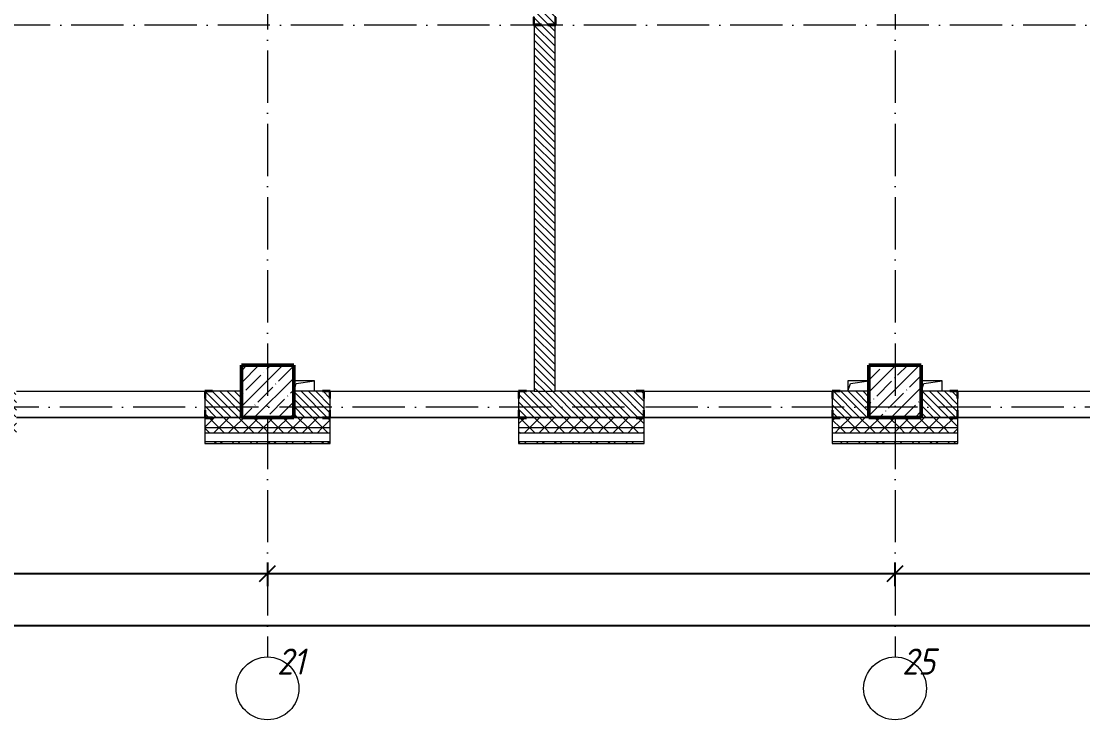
# Model space of a CAD drawing. Header units: millimetres. Extents: x -401725 to 250493, y 305116 to 802890.
# Drawn here: x 172280 to 182430, y 375834 to 382511 of the extents above; entities that cross this region are included whole.
import ezdxf

# ---------------------------------------------------------------- set-up
doc = ezdxf.new("R2010")
doc.units = ezdxf.units.MM
doc.linetypes.add('50_200_ШТРИХ_1Т_ш5_п1_п1_', pattern=[700, 500, -100, 0, -100])
for name, color, linetype, lineweight in [('A-____-____-DIMS', 7, 'Continuous', 9), ('A-GENM-____-MCUT', 7, 'Continuous', 25), ('A-GENM-____-OTLN', 7, 'Continuous', 9), ('A-GENM-____-OTLN-1', 7, 'Continuous', 25), ('A-WALL-____-MCUT', 7, 'Continuous', 13), ('A-WALL-____-MCUT-1', 7, 'Continuous', 9), ('A-WALL-____-OTLN', 7, 'Continuous', 9), ('A-WALL-____-PATT-1', 7, 'Continuous', 9), ('A-WALL-FNSH-MCUT-1', 7, 'Continuous', 9), ('S-COLS-____-MCUT', 7, 'Continuous', 50), ('S-COLS-____-OTLN', 7, 'Continuous', 9), ('S-GRID-____-IDEN', 7, 'Continuous', 9), ('S-GRID-____-OTLN-1', 7, '50_200_ШТРИХ_1Т_ш5_п1_п1_', 9)]:
    doc.layers.add(name, color=color, linetype=linetype, lineweight=lineweight)
doc.styles.add('ISOCPEUR_I', font='isocpeui.ttf', dxfattribs={"width": 0.9, "height": 2.5})
doc.styles.add('ISOCPEUR_I_9', font='isocpeui.ttf', dxfattribs={"width": 0.9, "height": 250})
doc.dimstyles.new('ISO-2_5_0_9К_БОЛЬШОЙ_ОСИ', dxfattribs={"dimscale": 304.8, "dimtxt": 248.995294, "dimasz": 0.492126, "dimexe": 0.393701, "dimexo": 0, "dimgap": 0, "dimtad": 1, "dimdec": 0, "dimzin": 0, "dimdsep": 46, "dimtxsty": 'ISOCPEUR_I', "dimblk1": 'OBLIQUE', "dimblk2": 'OBLIQUE', "dimsah": 1, "dimcen": 0.09, "dimdle": 0.393701, "dimazin": 0, "dimtfac": 1, "dimtdec": 4, "dimtix": 1, "dimtmove": 0, "dimatfit": 3, "dimfxl": 1, "dimtvp": 1, "dimtolj": 1, "dimtzin": 0, "dimarcsym": 2})
pattern_1 = [(135, (144685.44, 323542.244), (-35.35534, -35.35534), [])]
pattern_2 = [(45, (144685.44, 323542.24), (-70.71068, 70.71068), []), (135, (144685.44, 323542.24), (-70.71068, -70.71068), [])]

# ---------------------------------------------------------------- blocks, each defined once
blk = doc.blocks.new('BSC_Колонна _Прямоугольная - 500х500-V14-АР1_План отверстий 3 этажа в осях 1-64_Ю-ЯЯ')
at = {"layer": 'S-COLS-____-OTLN'}
h = blk.add_hatch(dxfattribs=at)
h.set_pattern_fill('FP_21', color=256, style=0, pattern_type=2)
h.set_pattern_definition([(45, (-35950, -55431.04), (-114.04925, 114.04925), []), (45, (-35835.95, -55431.04), (-114.04925, 114.04925), [201.613, -40.323, 3.353, -36.97])])
h.paths.add_polyline_path([(-250, -250), (250, -250), (250, 250), (-250, 250), (-250, 178)], flags=0)
at = {"layer": 'S-COLS-____-MCUT'}
for p, q in [((250, 250), (-250, 250)), ((-250, 250), (-250, -250)), ((250, -250), (250, 250)), ((-250, -250), (250, -250))]:
    blk.add_line(p, q, dxfattribs=at)
blk = doc.blocks.new('BSC_Колонна _Прямоугольная - 500х500-V48-АР1_План отверстий 3 этажа в осях 1-64_Ю-ЯЯ')
at = {"layer": 'S-COLS-____-OTLN'}
h = blk.add_hatch(dxfattribs=at)
h.set_pattern_fill('FP_56', color=256, style=0, pattern_type=2)
h.set_pattern_definition([(45, (-29950, -55431.04), (-114.04925, 114.04925), []), (45, (-29835.95, -55431.04), (-114.04925, 114.04925), [201.613, -40.323, 3.353, -36.97])])
h.paths.add_polyline_path([(-250, -250), (250, -250), (250, 250), (-250, 250)], flags=0)
at = {"layer": 'S-COLS-____-MCUT'}
for p, q in [((250, 250), (-250, 250)), ((-250, 250), (-250, -250)), ((250, -250), (250, 250)), ((-250, -250), (250, -250))]:
    blk.add_line(p, q, dxfattribs=at)
blk = doc.blocks.new('Фахверк_СКБ_Уголок - 250_2700-27497298-АР1_План отверстий 3 этажа в осях 1-64_Ю-ЯЯ')
at = {"layer": 'A-GENM-____-MCUT'}
for p, q in [((200, 181), (125, 181)), ((125, 181), (125, 106)), ((125, 106), (131, 106)), ((131, 106), (131, 175)), ((131, 175), (200, 175)), ((200, 175), (200, 181)), ((131, -6), (125, -6)), ((125, -6), (125, -81)), ((125, -81), (200, -81)), ((131, -75), (131, -6)), ((200, -75), (131, -75)), ((200, -81), (200, -75))]:
    blk.add_line(p, q, dxfattribs=at)
blk = doc.blocks.new('Фахверк_СКБ_Уголок - 200_3960-28339211-АР1_План отверстий 3 этажа в осях 1-64_Ю-ЯЯ')
at = {"layer": 'A-GENM-____-MCUT'}
for p, q in [((125, 156), (50, 156)), ((50, 156), (50, 150)), ((50, 150), (119, 150)), ((119, 150), (119, 81)), ((125, 81), (125, 156)), ((119, 81), (125, 81)), ((125, 19), (119, 19)), ((119, 19), (119, -50)), ((125, -56), (125, 19)), ((119, -50), (50, -50)), ((50, -50), (50, -56)), ((50, -56), (125, -56))]:
    blk.add_line(p, q, dxfattribs=at)
blk = doc.blocks.new('AR_Отверстие прямоугольное _в плите_ - AR_Отверстие прямоугольное _в плите_-V178-АР1_План отверстий 3 этажа в осях 1-64_Ю-ЯЯ')
at = {"layer": 'A-GENM-____-OTLN'}
for p, q in [((100, 50), (-100, 50)), ((-100, -50), (-75, 25)), ((-75, 25), (100, 50)), ((100, -50), (100, 50))]:
    blk.add_line(p, q, dxfattribs=at)
blk = doc.blocks.new('AR_Отверстие прямоугольное _в плите_ - AR_Отверстие прямоугольное _в плите_-V185-АР1_План отверстий 3 этажа в осях 1-64_Ю-ЯЯ')
at = {"layer": 'A-GENM-____-OTLN'}
for p, q in [((100, 50), (-100, 50)), ((-100, 50), (-100, -50)), ((-100, -50), (-75, 25)), ((-75, 25), (100, 50))]:
    blk.add_line(p, q, dxfattribs=at)
blk = doc.blocks.new('Ось сетки - Круг_Ø6_00__ISO-2_5_0_9K_-25732049-АР1_План отверстий 3 этажа в осях 1-64_Ю-ЯЯ')
at = {"layer": 'S-GRID-____-IDEN'}
blk.add_circle((0, 0), 3, dxfattribs=at)
blk = doc.blocks.new('_Oblique')
at = {"color": 0, "linetype": 'ByBlock', "lineweight": -2}
blk.add_line((-0.5, -0.5), (0.5, 0.5), dxfattribs=at)
blk = doc.blocks.new('*D9744')
at = {"layer": 'A-____-____-DIMS', "color": 0, "lineweight": -2, "transparency": 16777216}
for p, q in [((171635, 377337), (171635, 377111)), ((174635, 377337), (174635, 377111)), ((171515, 377231), (174755, 377231))]:
    blk.add_line(p, q, dxfattribs=at)
at = {"layer": 'Defpoints', "color": 0, "transparency": 16777216}
for p in [(171635, 377337), (174635, 377337), (174635, 377231)]:
    blk.add_point(p, dxfattribs=at)
at = {"layer": 'A-____-____-DIMS', "color": 0, "lineweight": -2, "transparency": 16777216, "xscale": 150, "yscale": 150, "zscale": 150, "rotation": 180}
blk.add_blockref('_Oblique', (171635, 377231), dxfattribs=at)
at = {"layer": 'A-____-____-DIMS', "color": 0, "lineweight": -2, "transparency": 16777216, "xscale": 150, "yscale": 150, "zscale": 150}
blk.add_blockref('_Oblique', (174635, 377231), dxfattribs=at)
at = {"layer": 'A-____-____-DIMS', "color": 0, "transparency": 16777216, "insert": (173135, 377232), "char_height": 2.5, "width": 758.48, "attachment_point": 5, "style": 'ISOCPEUR_I'}
blk.add_mtext('\\A1;3000', dxfattribs=at)
blk = doc.blocks.new('*D9745')
at = {"layer": 'A-____-____-DIMS', "color": 0, "lineweight": -2, "transparency": 16777216}
for p, q in [((174635, 377337), (174635, 377111)), ((180635, 377337), (180635, 377111)), ((174515, 377231), (180755, 377231))]:
    blk.add_line(p, q, dxfattribs=at)
at = {"layer": 'Defpoints', "color": 0, "transparency": 16777216}
for p in [(174635, 377337), (180635, 377337), (180635, 377231)]:
    blk.add_point(p, dxfattribs=at)
at = {"layer": 'A-____-____-DIMS', "color": 0, "lineweight": -2, "transparency": 16777216, "xscale": 150, "yscale": 150, "zscale": 150, "rotation": 180}
blk.add_blockref('_Oblique', (174635, 377231), dxfattribs=at)
at = {"layer": 'A-____-____-DIMS', "color": 0, "lineweight": -2, "transparency": 16777216, "xscale": 150, "yscale": 150, "zscale": 150}
blk.add_blockref('_Oblique', (180635, 377231), dxfattribs=at)
at = {"layer": 'A-____-____-DIMS', "color": 0, "transparency": 16777216, "insert": (177635, 377232), "char_height": 2.5, "width": 758.48, "attachment_point": 5, "style": 'ISOCPEUR_I'}
blk.add_mtext('\\A1;6000', dxfattribs=at)
blk = doc.blocks.new('*D9746')
at = {"layer": 'A-____-____-DIMS', "color": 0, "lineweight": -2, "transparency": 16777216}
for p, q in [((180635, 377337), (180635, 377111)), ((183635, 377337), (183635, 377111)), ((180515, 377231), (183755, 377231))]:
    blk.add_line(p, q, dxfattribs=at)
at = {"layer": 'Defpoints', "color": 0, "transparency": 16777216}
for p in [(180635, 377337), (183635, 377337), (183635, 377231)]:
    blk.add_point(p, dxfattribs=at)
at = {"layer": 'A-____-____-DIMS', "color": 0, "lineweight": -2, "transparency": 16777216, "xscale": 150, "yscale": 150, "zscale": 150, "rotation": 180}
blk.add_blockref('_Oblique', (180635, 377231), dxfattribs=at)
at = {"layer": 'A-____-____-DIMS', "color": 0, "lineweight": -2, "transparency": 16777216, "xscale": 150, "yscale": 150, "zscale": 150}
blk.add_blockref('_Oblique', (183635, 377231), dxfattribs=at)
at = {"layer": 'A-____-____-DIMS', "color": 0, "transparency": 16777216, "insert": (182135, 377232), "char_height": 2.5, "width": 758.48, "attachment_point": 5, "style": 'ISOCPEUR_I'}
blk.add_mtext('\\A1;3000', dxfattribs=at)
blk = doc.blocks.new('*D9695')
at = {"layer": 'A-____-____-DIMS', "color": 0, "lineweight": -2, "transparency": 16777216}
for p, q in [((142335, 376840), (142335, 376614)), ((215735, 376840), (215735, 376614)), ((142215, 376734), (215855, 376734))]:
    blk.add_line(p, q, dxfattribs=at)
at = {"layer": 'Defpoints', "color": 0, "transparency": 16777216}
for p in [(142335, 376840), (215735, 376840), (215735, 376734)]:
    blk.add_point(p, dxfattribs=at)
at = {"layer": 'A-____-____-DIMS', "color": 0, "lineweight": -2, "transparency": 16777216, "xscale": 150, "yscale": 150, "zscale": 150, "rotation": 180}
blk.add_blockref('_Oblique', (142335, 376734), dxfattribs=at)
at = {"layer": 'A-____-____-DIMS', "color": 0, "lineweight": -2, "transparency": 16777216, "xscale": 150, "yscale": 150, "zscale": 150}
blk.add_blockref('_Oblique', (215735, 376734), dxfattribs=at)
at = {"layer": 'A-____-____-DIMS', "color": 0, "transparency": 16777216, "insert": (179035, 376735), "char_height": 2.5, "width": 971.08, "attachment_point": 5, "style": 'ISOCPEUR_I'}
blk.add_mtext('\\A1;73400', dxfattribs=at)

msp = doc.modelspace()

# ---------------------------------------------------------------- hatches: boundary and pattern name
at = {"layer": 'A-WALL-____-PATT-1'}
h = msp.add_hatch(dxfattribs=at)
h.set_pattern_fill('FP_9', color=256, style=0, pattern_type=2)
h.set_pattern_definition(pattern_1)
h.paths.add_polyline_path([(177385.4376, 378973.2863), (177385.4376, 382473.2863), (177316.4376, 382473.2863), (177316.4376, 382479.2863), (177385.4376, 382479.2863), (177385.4376, 386523.2863), (177185.4376, 386523.2863), (177185.4376, 382479.2863), (177254.4376, 382479.2863), (177254.4376, 382473.2863), (177185.4376, 382473.2863), (177185.4376, 378973.2863), (177369.501, 378973.2863)], flags=0)
h = msp.add_hatch(dxfattribs=at)
h.set_pattern_fill('FP_9', color=256, style=0, pattern_type=2)
h.set_pattern_definition(pattern_1)
h.paths.add_polyline_path([(174041.4376, 378723.2863), (174385.4376, 378723.2863), (174385.4376, 378973.2863), (174041.4376, 378973.2863), (174041.4376, 378904.2863), (174035.4376, 378904.2863), (174035.4376, 378792.2863), (174041.4376, 378792.2863)], flags=0)
h.paths.add_polyline_path([(172229.4376, 378723.2863), (172229.4376, 378792.2863), (172235.4376, 378792.2863), (172235.4376, 378904.2863), (172229.4376, 378904.2863), (172229.4376, 378973.2863), (171885.4376, 378973.2863), (171885.4376, 378723.2863), (172160.4376, 378723.2863)], flags=0)
h = msp.add_hatch(dxfattribs=at)
h.set_pattern_fill('FP_9', color=256, style=0, pattern_type=2)
h.set_pattern_definition(pattern_1)
h.paths.add_polyline_path([(178229.4376, 378723.2863), (178229.4376, 378792.2863), (178235.4376, 378792.2863), (178235.4376, 378904.2863), (178229.4376, 378904.2863), (178229.4376, 378973.2863), (177041.4376, 378973.2863), (177041.4376, 378904.2863), (177035.4376, 378904.2863), (177035.4376, 378792.2863), (177041.4376, 378792.2863), (177041.4376, 378723.2863), (178160.4376, 378723.2863)], flags=0)
h.paths.add_polyline_path([(180041.4376, 378723.2863), (180385.4376, 378723.2863), (180385.4376, 378973.2863), (180041.4376, 378973.2863), (180041.4376, 378904.2863), (180035.4376, 378904.2863), (180035.4376, 378792.2863), (180041.4376, 378792.2863)], flags=0)
h.paths.add_polyline_path([(175160.4376, 378723.2863), (175229.4376, 378723.2863), (175229.4376, 378792.2863), (175235.4376, 378792.2863), (175235.4376, 378904.2863), (175229.4376, 378904.2863), (175229.4376, 378973.2863), (174885.4376, 378973.2863), (174885.4376, 378723.2863)], flags=0)
h = msp.add_hatch(dxfattribs=at)
h.set_pattern_fill('FP_9', color=256, style=0, pattern_type=2)
h.set_pattern_definition(pattern_1)
h.paths.add_polyline_path([(183385.4376, 378723.2863), (183385.4376, 378973.2863), (183041.4376, 378973.2863), (183041.4376, 378904.2863), (183035.4376, 378904.2863), (183035.4376, 378792.2863), (183041.4376, 378792.2863), (183041.4376, 378723.2863), (183110.4376, 378723.2863)], flags=0)
h.paths.add_polyline_path([(180904.4296, 378723.2863), (181229.4376, 378723.2863), (181229.4376, 378792.2863), (181235.4376, 378792.2863), (181235.4376, 378904.2863), (181229.4376, 378904.2863), (181229.4376, 378973.2863), (180885.4376, 378973.2863), (180885.4376, 378723.2863)], flags=0)
h = msp.add_hatch(dxfattribs=at)
h.set_pattern_fill('FP_4', color=256, style=0, pattern_type=2)
h.set_pattern_definition(pattern_2)
h.paths.add_polyline_path([(218904.9117, 378623.2863), (218985.4376, 378623.2863), (218985.4376, 378723.2863), (212635.4376, 378723.2863), (212635.4376, 378623.2863), (215369.9832, 378623.2863)], flags=0)
h.paths.add_polyline_path([(208300.126, 378623.2863), (208685.4376, 378623.2863), (208685.4376, 378717.2863), (208610.4376, 378717.2863), (208610.4376, 378723.2863), (207660.4376, 378723.2863), (207660.4376, 378717.2863), (207585.4376, 378717.2863), (207585.4376, 378623.2863), (207935.4376, 378623.2863)], flags=0)
h.paths.add_polyline_path([(210067.5903, 378623.2863), (211635.4376, 378623.2863), (211635.4376, 378723.2863), (209760.4376, 378723.2863), (209760.4376, 378717.2863), (209685.4376, 378717.2863), (209685.4376, 378623.2863)], flags=0)
h.paths.add_polyline_path([(204660.4376, 378623.2863), (205785.4376, 378623.2863), (205785.4376, 378717.2863), (205710.4376, 378717.2863), (205710.4376, 378723.2863), (204660.4376, 378723.2863), (204660.4376, 378717.2863), (204585.4376, 378717.2863), (204585.4376, 378623.2863), (204591.4376, 378623.2863)], flags=0)
h.paths.add_polyline_path([(202785.4376, 378623.2863), (202785.4376, 378717.2863), (202710.4376, 378717.2863), (202710.4376, 378723.2863), (201660.4376, 378723.2863), (201660.4376, 378717.2863), (201585.4376, 378717.2863), (201585.4376, 378623.2863), (202114.001, 378623.2863)], flags=0)
h.paths.add_polyline_path([(198660.4376, 378623.2863), (199785.4376, 378623.2863), (199785.4376, 378717.2863), (199710.4376, 378717.2863), (199710.4376, 378723.2863), (198660.4376, 378723.2863), (198660.4376, 378717.2863), (198585.4376, 378717.2863), (198585.4376, 378623.2863)], flags=0)
h.paths.add_polyline_path([(196710.4376, 378623.2863), (196785.4376, 378623.2863), (196785.4376, 378717.2863), (196710.4376, 378717.2863), (196710.4376, 378723.2863), (195660.4376, 378723.2863), (195660.4376, 378717.2863), (195585.4376, 378717.2863), (195585.4376, 378623.2863), (195927.876, 378623.2863)], flags=0)
h.paths.add_polyline_path([(192935.4376, 378623.2863), (193785.4376, 378623.2863), (193785.4376, 378717.2863), (193710.4376, 378717.2863), (193710.4376, 378723.2863), (192660.4376, 378723.2863), (192660.4376, 378717.2863), (192585.4376, 378717.2863), (192585.4376, 378623.2863), (192660.4376, 378623.2863)], flags=0)
h.paths.add_polyline_path([(190625.4831, 378623.2863), (190785.4376, 378623.2863), (190785.4376, 378717.2863), (190710.4376, 378717.2863), (190710.4376, 378723.2863), (189110.4376, 378723.2863), (189110.4376, 378717.2863), (189035.4376, 378717.2863), (189035.4376, 378623.2863), (189741.751, 378623.2863)], flags=0)
h.paths.add_polyline_path([(187090.5546, 378623.2863), (187235.4376, 378623.2863), (187235.4376, 378717.2863), (187160.4376, 378717.2863), (187160.4376, 378723.2863), (186110.4376, 378723.2863), (186110.4376, 378717.2863), (186035.4376, 378717.2863), (186035.4376, 378623.2863)], flags=0)
h.paths.add_polyline_path([(184235.4376, 378623.2863), (184235.4376, 378717.2863), (184160.4376, 378717.2863), (184160.4376, 378723.2863), (183110.4376, 378723.2863), (183110.4376, 378717.2863), (183035.4376, 378717.2863), (183035.4376, 378623.2863), (183555.626, 378623.2863)], flags=0)
h.paths.add_polyline_path([(180904.4296, 378623.2863), (181235.4376, 378623.2863), (181235.4376, 378717.2863), (181160.4376, 378717.2863), (181160.4376, 378723.2863), (180110.4376, 378723.2863), (180110.4376, 378717.2863), (180035.4376, 378717.2863), (180035.4376, 378623.2863), (180462.5635, 378623.2863)], flags=0)
h.paths.add_polyline_path([(177110.4376, 378623.2863), (178235.4376, 378623.2863), (178235.4376, 378717.2863), (178160.4376, 378717.2863), (178160.4376, 378723.2863), (177110.4376, 378723.2863), (177110.4376, 378717.2863), (177035.4376, 378717.2863), (177035.4376, 378623.2863), (177041.4376, 378623.2863)], flags=0)
h.paths.add_polyline_path([(174035.4376, 378623.2863), (175235.4376, 378623.2863), (175235.4376, 378717.2863), (175160.4376, 378717.2863), (175160.4376, 378723.2863), (174110.4376, 378723.2863), (174110.4376, 378717.2863), (174035.4376, 378717.2863)], flags=0)
h.paths.add_polyline_path([(172235.4376, 378623.2863), (172235.4376, 378717.2863), (172160.4376, 378717.2863), (172160.4376, 378723.2863), (171110.4376, 378723.2863), (171110.4376, 378717.2863), (171035.4376, 378717.2863), (171035.4376, 378623.2863), (172067.1081, 378623.2863)], flags=0)
h.paths.add_polyline_path([(168110.4376, 378623.2863), (169235.4376, 378623.2863), (169235.4376, 378717.2863), (169160.4376, 378717.2863), (169160.4376, 378723.2863), (168110.4376, 378723.2863), (168110.4376, 378717.2863), (168035.4376, 378717.2863), (168035.4376, 378623.2863), (168041.4376, 378623.2863)], flags=0)
h.paths.add_polyline_path([(166235.4376, 378623.2863), (166235.4376, 378717.2863), (166160.4376, 378717.2863), (166160.4376, 378723.2863), (165110.4376, 378723.2863), (165110.4376, 378717.2863), (165035.4376, 378717.2863), (165035.4376, 378623.2863), (166160.4376, 378623.2863)], flags=0)
h.paths.add_polyline_path([(162885.4376, 378623.2863), (163235.4376, 378623.2863), (163235.4376, 378717.2863), (163160.4376, 378717.2863), (163160.4376, 378723.2863), (162110.4376, 378723.2863), (162110.4376, 378717.2863), (162035.4376, 378717.2863), (162035.4376, 378623.2863), (162385.4376, 378623.2863)], flags=0)
h.paths.add_polyline_path([(161035.4376, 378623.2863), (161035.4376, 378717.2863), (160960.4376, 378717.2863), (160960.4376, 378723.2863), (151235.4376, 378723.2863), (151235.4376, 378623.2863), (160578.5903, 378623.2863)], flags=0)
h.paths.add_polyline_path([(150235.4376, 378623.2863), (150235.4376, 378723.2863), (142235.4376, 378723.2863), (142235.4376, 378623.2863), (148206.3402, 378623.2863)], flags=0)
h = msp.add_hatch(dxfattribs=at)
h.set_pattern_fill('FP_4', color=256, style=0, pattern_type=2)
h.set_pattern_definition(pattern_2)
h.paths.add_polyline_path([(218985.4376, 378573.2863), (218985.4376, 378623.2863), (212635.4376, 378623.2863), (212635.4376, 378573.2863), (218904.9117, 378573.2863)], flags=0)
h.paths.add_polyline_path([(211635.4376, 378573.2863), (211635.4376, 378623.2863), (209685.4376, 378623.2863), (209685.4376, 378573.2863), (210067.5903, 378573.2863)], flags=0)
h.paths.add_polyline_path([(205785.4376, 378573.2863), (205785.4376, 378623.2863), (204585.4376, 378623.2863), (204585.4376, 378573.2863), (204765.1974, 378573.2863)], flags=0)
h.paths.add_polyline_path([(208300.126, 378573.2863), (208685.4376, 378573.2863), (208685.4376, 378623.2863), (207585.4376, 378623.2863), (207585.4376, 378573.2863)], flags=0)
h.paths.add_polyline_path([(202114.001, 378573.2863), (202785.4376, 378573.2863), (202785.4376, 378623.2863), (201585.4376, 378623.2863), (201585.4376, 378573.2863)], flags=0)
h.paths.add_polyline_path([(199785.4376, 378573.2863), (199785.4376, 378623.2863), (198585.4376, 378623.2863), (198585.4376, 378573.2863), (199462.8046, 378573.2863)], flags=0)
h.paths.add_polyline_path([(196785.4376, 378573.2863), (196785.4376, 378623.2863), (195585.4376, 378623.2863), (195585.4376, 378573.2863), (195927.876, 378573.2863)], flags=0)
h.paths.add_polyline_path([(193785.4376, 378573.2863), (193785.4376, 378623.2863), (192585.4376, 378623.2863), (192585.4376, 378573.2863), (193276.6796, 378573.2863)], flags=0)
h.paths.add_polyline_path([(190785.4376, 378573.2863), (190785.4376, 378623.2863), (189035.4376, 378623.2863), (189035.4376, 378573.2863), (190625.4831, 378573.2863)], flags=0)
h.paths.add_polyline_path([(187235.4376, 378573.2863), (187235.4376, 378623.2863), (186035.4376, 378623.2863), (186035.4376, 378573.2863), (187090.5546, 378573.2863)], flags=0)
h.paths.add_polyline_path([(184235.4376, 378573.2863), (184235.4376, 378623.2863), (183035.4376, 378623.2863), (183035.4376, 378573.2863), (183555.626, 378573.2863)], flags=0)
h.paths.add_polyline_path([(181235.4376, 378573.2863), (181235.4376, 378623.2863), (180035.4376, 378623.2863), (180035.4376, 378573.2863), (180904.4296, 378573.2863)], flags=0)
h.paths.add_polyline_path([(177035.4376, 378573.2863), (178235.4376, 378573.2863), (178235.4376, 378623.2863), (177035.4376, 378623.2863)], flags=0)
h.paths.add_polyline_path([(174718.3046, 378573.2863), (175235.4376, 378573.2863), (175235.4376, 378623.2863), (174035.4376, 378623.2863), (174035.4376, 378573.2863)], flags=0)
h.paths.add_polyline_path([(172067.1081, 378573.2863), (172235.4376, 378573.2863), (172235.4376, 378623.2863), (171035.4376, 378623.2863), (171035.4376, 378573.2863), (171183.376, 378573.2863)], flags=0)
h.paths.add_polyline_path([(169235.4376, 378573.2863), (169235.4376, 378623.2863), (168035.4376, 378623.2863), (168035.4376, 378573.2863), (168532.1796, 378573.2863)], flags=0)
h.paths.add_polyline_path([(165880.9831, 378573.2863), (166235.4376, 378573.2863), (166235.4376, 378623.2863), (165035.4376, 378623.2863), (165035.4376, 378573.2863)], flags=0)
h.paths.add_polyline_path([(163229.7867, 378573.2863), (163235.4376, 378573.2863), (163235.4376, 378623.2863), (162035.4376, 378623.2863), (162035.4376, 378573.2863), (162346.0545, 378573.2863)], flags=0)
h.paths.add_polyline_path([(160578.5903, 378573.2863), (161035.4376, 378573.2863), (161035.4376, 378623.2863), (151235.4376, 378623.2863), (151235.4376, 378573.2863), (158811.126, 378573.2863)], flags=0)
h.paths.add_polyline_path([(150235.4376, 378573.2863), (150235.4376, 378623.2863), (142135.4376, 378623.2863), (142135.4376, 378573.2863), (148206.3402, 378573.2863)], flags=0)
h = msp.add_hatch(dxfattribs=at)
h.set_pattern_fill('FP_6', color=256, style=0, pattern_type=2)
h.set_pattern_definition([(45, (144685.44, 323542.24), (-85.53659, 85.53659), []), (45, (144742.46, 323542.24), (-85.53659, 85.53659), [])])
h.paths.add_polyline_path([(189741.751, 378473.2863), (189900.4376, 378473.2863), (189900.4376, 378493.2863), (189035.4376, 378493.2863), (189035.4376, 378473.2863)], flags=0)
h.paths.add_polyline_path([(187235.4376, 378473.2863), (187235.4376, 378493.2863), (186035.4376, 378493.2863), (186035.4376, 378473.2863), (187090.5546, 378473.2863)], flags=0)
h.paths.add_polyline_path([(184235.4376, 378473.2863), (184235.4376, 378493.2863), (183035.4376, 378493.2863), (183035.4376, 378473.2863), (183555.626, 378473.2863)], flags=0)
h.paths.add_polyline_path([(181235.4376, 378473.2863), (181235.4376, 378493.2863), (180035.4376, 378493.2863), (180035.4376, 378473.2863), (180904.4296, 378473.2863)], flags=0)
h.paths.add_polyline_path([(178235.4376, 378473.2863), (178235.4376, 378493.2863), (177035.4376, 378493.2863), (177035.4376, 378473.2863), (177369.501, 378473.2863)], flags=0)
h.paths.add_polyline_path([(174718.3046, 378473.2863), (175235.4376, 378473.2863), (175235.4376, 378493.2863), (174035.4376, 378493.2863), (174035.4376, 378473.2863)], flags=0)
h.paths.add_polyline_path([(172067.1081, 378473.2863), (172235.4376, 378473.2863), (172235.4376, 378493.2863), (171035.4376, 378493.2863), (171035.4376, 378473.2863), (171183.376, 378473.2863)], flags=0)
h.paths.add_polyline_path([(168035.4376, 378473.2863), (169235.4376, 378473.2863), (169235.4376, 378493.2863), (168035.4376, 378493.2863)], flags=0)
h.paths.add_polyline_path([(165035.4376, 378473.2863), (166235.4376, 378473.2863), (166235.4376, 378493.2863), (165035.4376, 378493.2863)], flags=0)
h.paths.add_polyline_path([(162035.4376, 378473.2863), (163235.4376, 378473.2863), (163235.4376, 378493.2863), (162035.4376, 378493.2863)], flags=0)
h.paths.add_polyline_path([(161035.4376, 378473.2863), (161035.4376, 378493.2863), (151235.4376, 378493.2863), (151235.4376, 378473.2863), (160578.5903, 378473.2863)], flags=0)
h.paths.add_polyline_path([(150235.4376, 378473.2863), (150235.4376, 378493.2863), (142005.4376, 378493.2863), (142005.4376, 378473.2863), (148206.3402, 378473.2863)], flags=0)

# ---------------------------------------------------------------- linework, layer by layer
at = {"layer": 'A-WALL-____-MCUT'}
for p, q in [((177185.4376, 382473.2863), (177185.4376, 378973.2863)), ((177385.4376, 378973.2863), (177385.4376, 382473.2863)), ((174035.4376, 378904.2863), (174035.4376, 378792.2863)), ((174385.4376, 378973.2863), (174110.4376, 378973.2863)), ((175160.4376, 378973.2863), (174885.4376, 378973.2863)), ((175235.4376, 378792.2863), (175235.4376, 378904.2863)), ((177035.4376, 378904.2863), (177035.4376, 378792.2863)), ((177185.4376, 378973.2863), (177110.4376, 378973.2863)), ((178160.4376, 378973.2863), (177385.4376, 378973.2863)), ((178235.4376, 378792.2863), (178235.4376, 378904.2863)), ((180035.4376, 378904.2863), (180035.4376, 378792.2863)), ((180385.4376, 378973.2863), (180110.4376, 378973.2863)), ((181160.4376, 378973.2863), (180885.4376, 378973.2863)), ((181235.4376, 378792.2863), (181235.4376, 378904.2863)), ((174035.4376, 378717.2863), (174035.4376, 378493.2863)), ((175235.4376, 378493.2863), (175235.4376, 378717.2863)), ((177035.4376, 378717.2863), (177035.4376, 378493.2863)), ((178235.4376, 378493.2863), (178235.4376, 378717.2863)), ((180035.4376, 378717.2863), (180035.4376, 378493.2863)), ((181235.4376, 378493.2863), (181235.4376, 378717.2863)), ((174035.4376, 378493.2863), (175235.4376, 378493.2863)), ((177035.4376, 378493.2863), (178235.4376, 378493.2863)), ((180035.4376, 378493.2863), (181235.4376, 378493.2863))]:
    msp.add_line(p, q, dxfattribs=at)
at = {"layer": 'A-WALL-____-MCUT-1'}
for p, q in [((177185.4376, 378973.2863), (177385.4376, 378973.2863)), ((174385.4376, 378723.2863), (174110.4376, 378723.2863)), ((174110.4376, 378723.2863), (174385.4376, 378723.2863)), ((175160.4376, 378723.2863), (174885.4376, 378723.2863)), ((174885.4376, 378723.2863), (175160.4376, 378723.2863)), ((178160.4376, 378723.2863), (177110.4376, 378723.2863)), ((177110.4376, 378723.2863), (178160.4376, 378723.2863)), ((180385.4376, 378723.2863), (180110.4376, 378723.2863)), ((180110.4376, 378723.2863), (180385.4376, 378723.2863)), ((181160.4376, 378723.2863), (180885.4376, 378723.2863)), ((180885.4376, 378723.2863), (181160.4376, 378723.2863)), ((175235.4376, 378623.2863), (174035.4376, 378623.2863)), ((178235.4376, 378623.2863), (177035.4376, 378623.2863)), ((181235.4376, 378623.2863), (180035.4376, 378623.2863)), ((175235.4376, 378573.2863), (174035.4376, 378573.2863)), ((178235.4376, 378573.2863), (177035.4376, 378573.2863)), ((181235.4376, 378573.2863), (180035.4376, 378573.2863))]:
    msp.add_line(p, q, dxfattribs=at)
at = {"layer": 'A-WALL-____-OTLN'}
for p, q in [((172235.4376, 378973.2863), (174035.4376, 378973.2863)), ((175235.4376, 378973.2863), (177035.4376, 378973.2863)), ((178235.4376, 378973.2863), (180035.4376, 378973.2863)), ((181235.4376, 378973.2863), (183035.4376, 378973.2863)), ((172235.4376, 378723.2863), (174035.4376, 378723.2863)), ((174035.4376, 378723.2863), (172235.4376, 378723.2863)), ((175235.4376, 378723.2863), (177035.4376, 378723.2863)), ((177035.4376, 378723.2863), (175235.4376, 378723.2863)), ((178235.4376, 378723.2863), (180035.4376, 378723.2863)), ((180035.4376, 378723.2863), (178235.4376, 378723.2863)), ((181235.4376, 378723.2863), (183035.4376, 378723.2863)), ((183035.4376, 378723.2863), (181235.4376, 378723.2863))]:
    msp.add_line(p, q, dxfattribs=at)
at = {"layer": 'A-WALL-FNSH-MCUT-1'}
for p, q in [((174035.4376, 378493.2863), (174035.4376, 378473.2863)), ((174035.4376, 378473.2863), (175235.4376, 378473.2863)), ((175235.4376, 378473.2863), (175235.4376, 378493.2863)), ((177035.4376, 378493.2863), (177035.4376, 378493.2863)), ((177035.4376, 378493.2863), (177035.4376, 378473.2863)), ((177035.4376, 378473.2863), (178235.4376, 378473.2863)), ((178235.4376, 378473.2863), (178235.4376, 378493.2863)), ((180035.4376, 378493.2863), (180035.4376, 378493.2863)), ((180035.4376, 378493.2863), (180035.4376, 378473.2863)), ((180035.4376, 378473.2863), (181235.4376, 378473.2863)), ((181235.4376, 378473.2863), (181235.4376, 378493.2863))]:
    msp.add_line(p, q, dxfattribs=at)
at = {"layer": 'S-GRID-____-OTLN-1'}
for p, q in [((174635.4376, 414435.0957), (174635.4376, 376433.8321)), ((180635.4376, 414435.0957), (180635.4376, 376433.8321)), ((220165.4781, 382473.2863), (140016.6674, 382473.2863)), ((248759.8442, 378823.2863), (140016.6674, 378823.2863))]:
    msp.add_line(p, q, dxfattribs=at)

# ---------------------------------------------------------------- block references
at = {"layer": 'A-GENM-____-OTLN'}
for name, p in [('AR_Отверстие прямоугольное _в плите_ - AR_Отверстие прямоугольное _в плите_-V178-АР1_План отверстий 3 этажа в осях 1-64_Ю-ЯЯ', (174985.4376, 379023.2863)), ('AR_Отверстие прямоугольное _в плите_ - AR_Отверстие прямоугольное _в плите_-V185-АР1_План отверстий 3 этажа в осях 1-64_Ю-ЯЯ', (180285.4376, 379023.2863)), ('AR_Отверстие прямоугольное _в плите_ - AR_Отверстие прямоугольное _в плите_-V178-АР1_План отверстий 3 этажа в осях 1-64_Ю-ЯЯ', (180985.4376, 379023.2863))]:
    msp.add_blockref(name, p, dxfattribs=at)
at = {"layer": 'A-GENM-____-OTLN-1'}
for name, p, rotation in [('Фахверк_СКБ_Уголок - 200_3960-28339211-АР1_План отверстий 3 этажа в осях 1-64_Ю-ЯЯ', (177235.4376, 382598.2863), 269.9999999999999), ('Фахверк_СКБ_Уголок - 250_2700-27497298-АР1_План отверстий 3 этажа в осях 1-64_Ю-ЯЯ', (175360.4376, 378898.2863), 180), ('Фахверк_СКБ_Уголок - 250_2700-27497298-АР1_План отверстий 3 этажа в осях 1-64_Ю-ЯЯ', (178360.4376, 378898.2863), 180), ('Фахверк_СКБ_Уголок - 250_2700-27497298-АР1_План отверстий 3 этажа в осях 1-64_Ю-ЯЯ', (181360.4376, 378898.2863), 180)]:
    msp.add_blockref(name, p, dxfattribs=dict(at, rotation=rotation))
for p in [(173910.4376, 378798.2863), (176910.4376, 378798.2863), (179910.4376, 378798.2863)]:
    msp.add_blockref('Фахверк_СКБ_Уголок - 250_2700-27497298-АР1_План отверстий 3 этажа в осях 1-64_Ю-ЯЯ', p, dxfattribs=at)
at = {"layer": 'S-COLS-____-OTLN'}
for name, p in [('BSC_Колонна _Прямоугольная - 500х500-V48-АР1_План отверстий 3 этажа в осях 1-64_Ю-ЯЯ', (174635.4376, 378973.2863)), ('BSC_Колонна _Прямоугольная - 500х500-V14-АР1_План отверстий 3 этажа в осях 1-64_Ю-ЯЯ', (180635.4376, 378973.2863))]:
    msp.add_blockref(name, p, dxfattribs=at)
at = {"layer": 'S-GRID-____-IDEN', "xscale": 99.99999999999993, "yscale": 99.99999999999993, "zscale": 99.99999999999993, "rotation": 180}
for p in [(174635.4376, 376133.8321), (180635.4376, 376133.8321)]:
    msp.add_blockref('Ось сетки - Круг_Ø6_00__ISO-2_5_0_9K_-25732049-АР1_План отверстий 3 этажа в осях 1-64_Ю-ЯЯ', p, dxfattribs=at)

# ---------------------------------------------------------------- texts
at = {"layer": 'S-GRID-____-IDEN', "char_height": 250, "attachment_point": 1, "style": 'ISOCPEUR_I_9'}
for s, insert, width in [('21', (174726.5811, 376515.0195), 346.329), ('25', (180702.7311, 376515.0195), 404.0505)]:
    msp.add_mtext(s, dxfattribs=dict(at, insert=insert, width=width))

# ---------------------------------------------------------------- dimensions: what is measured, and where the dimension line sits
at = {"layer": 'A-____-____-DIMS'}
for base, p1, p2, override, picture, middle in [((174635.4376, 377230.7114), (171635.4376, 377336.7774), (174635.4376, 377336.7774), {"dimpost": '<>', "dimfxl": 3000}, '*D9744', (173135.4376, 377231.9614)), ((180635.4376, 377230.7114), (174635.4376, 377336.7774), (180635.4376, 377336.7774), {"dimpost": '<>', "dimfxl": 6000}, '*D9745', (177635.4376, 377231.9614)), ((183635.4376, 377230.7114), (180635.4376, 377336.7774), (183635.4376, 377336.7774), {"dimpost": '<>', "dimfxl": 3000}, '*D9746', (182135.4376, 377231.9614)), ((215735.4376, 376733.9111), (142335.4376, 376839.9772), (215735.4376, 376839.9772), {"dimpost": '<>', "dimfxl": 73400}, '*D9695', (179035.4376, 376735.1772))]:
    dim = msp.add_linear_dim(base=base, p1=p1, p2=p2, dimstyle='ISO-2_5_0_9К_БОЛЬШОЙ_ОСИ', override=override, dxfattribs=at)
    dim.commit()
    dim.dimension.update_dxf_attribs({"geometry": picture, "text_midpoint": middle})

doc.saveas('drawing.dxf')
